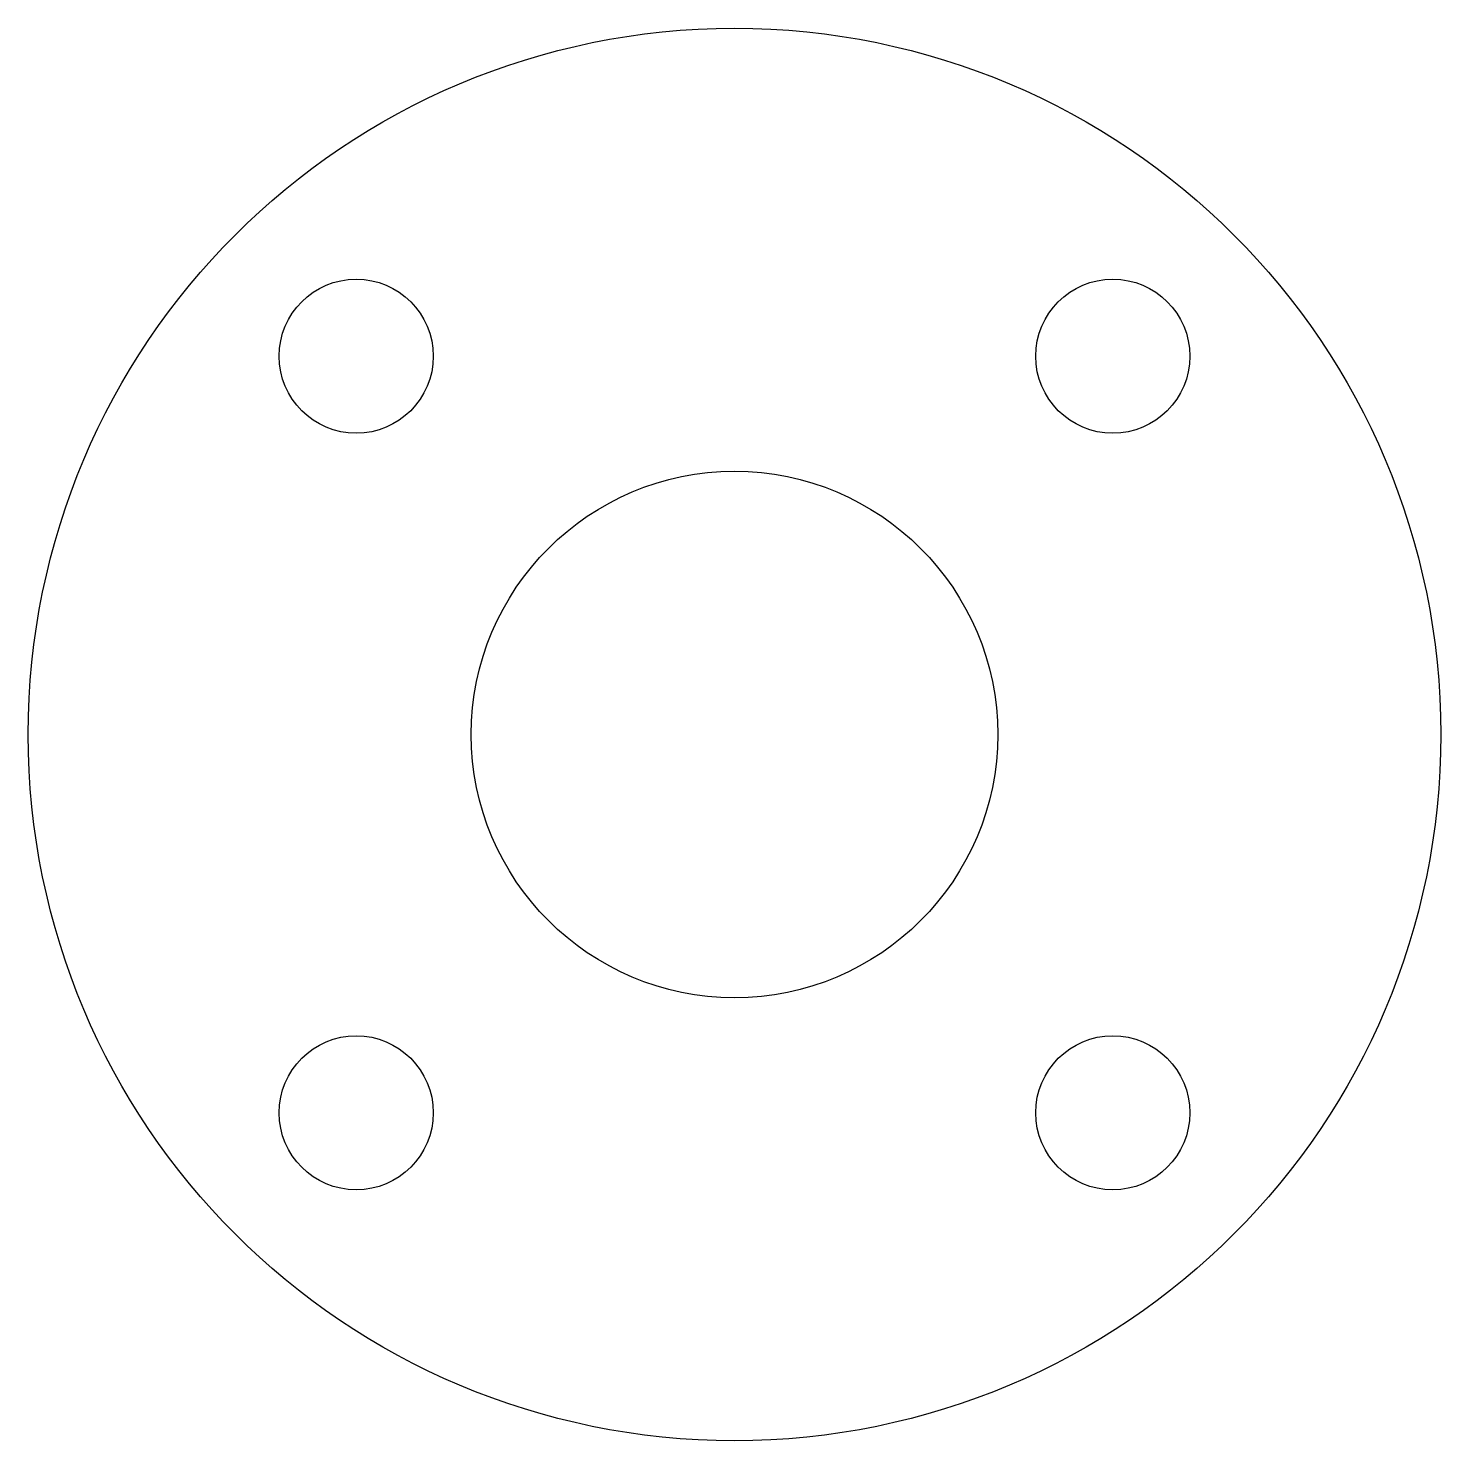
# Model space of a CAD drawing. Header units: millimetres. Extents: x -82 to 82, y -82 to 82.
import ezdxf

# ---------------------------------------------------------------- set-up
doc = ezdxf.new("R2010")
doc.units = ezdxf.units.MM

msp = doc.modelspace()

# ---------------------------------------------------------------- linework, layer by layer
for centre, radius in [((0, 0), 82.5), ((-44.19, 44.19), 9), ((44.19, 44.19), 9), ((0, 0), 30.75), ((-44.19, -44.19), 9), ((44.19, -44.19), 9)]:
    msp.add_circle(centre, radius)

doc.saveas('drawing.dxf')
